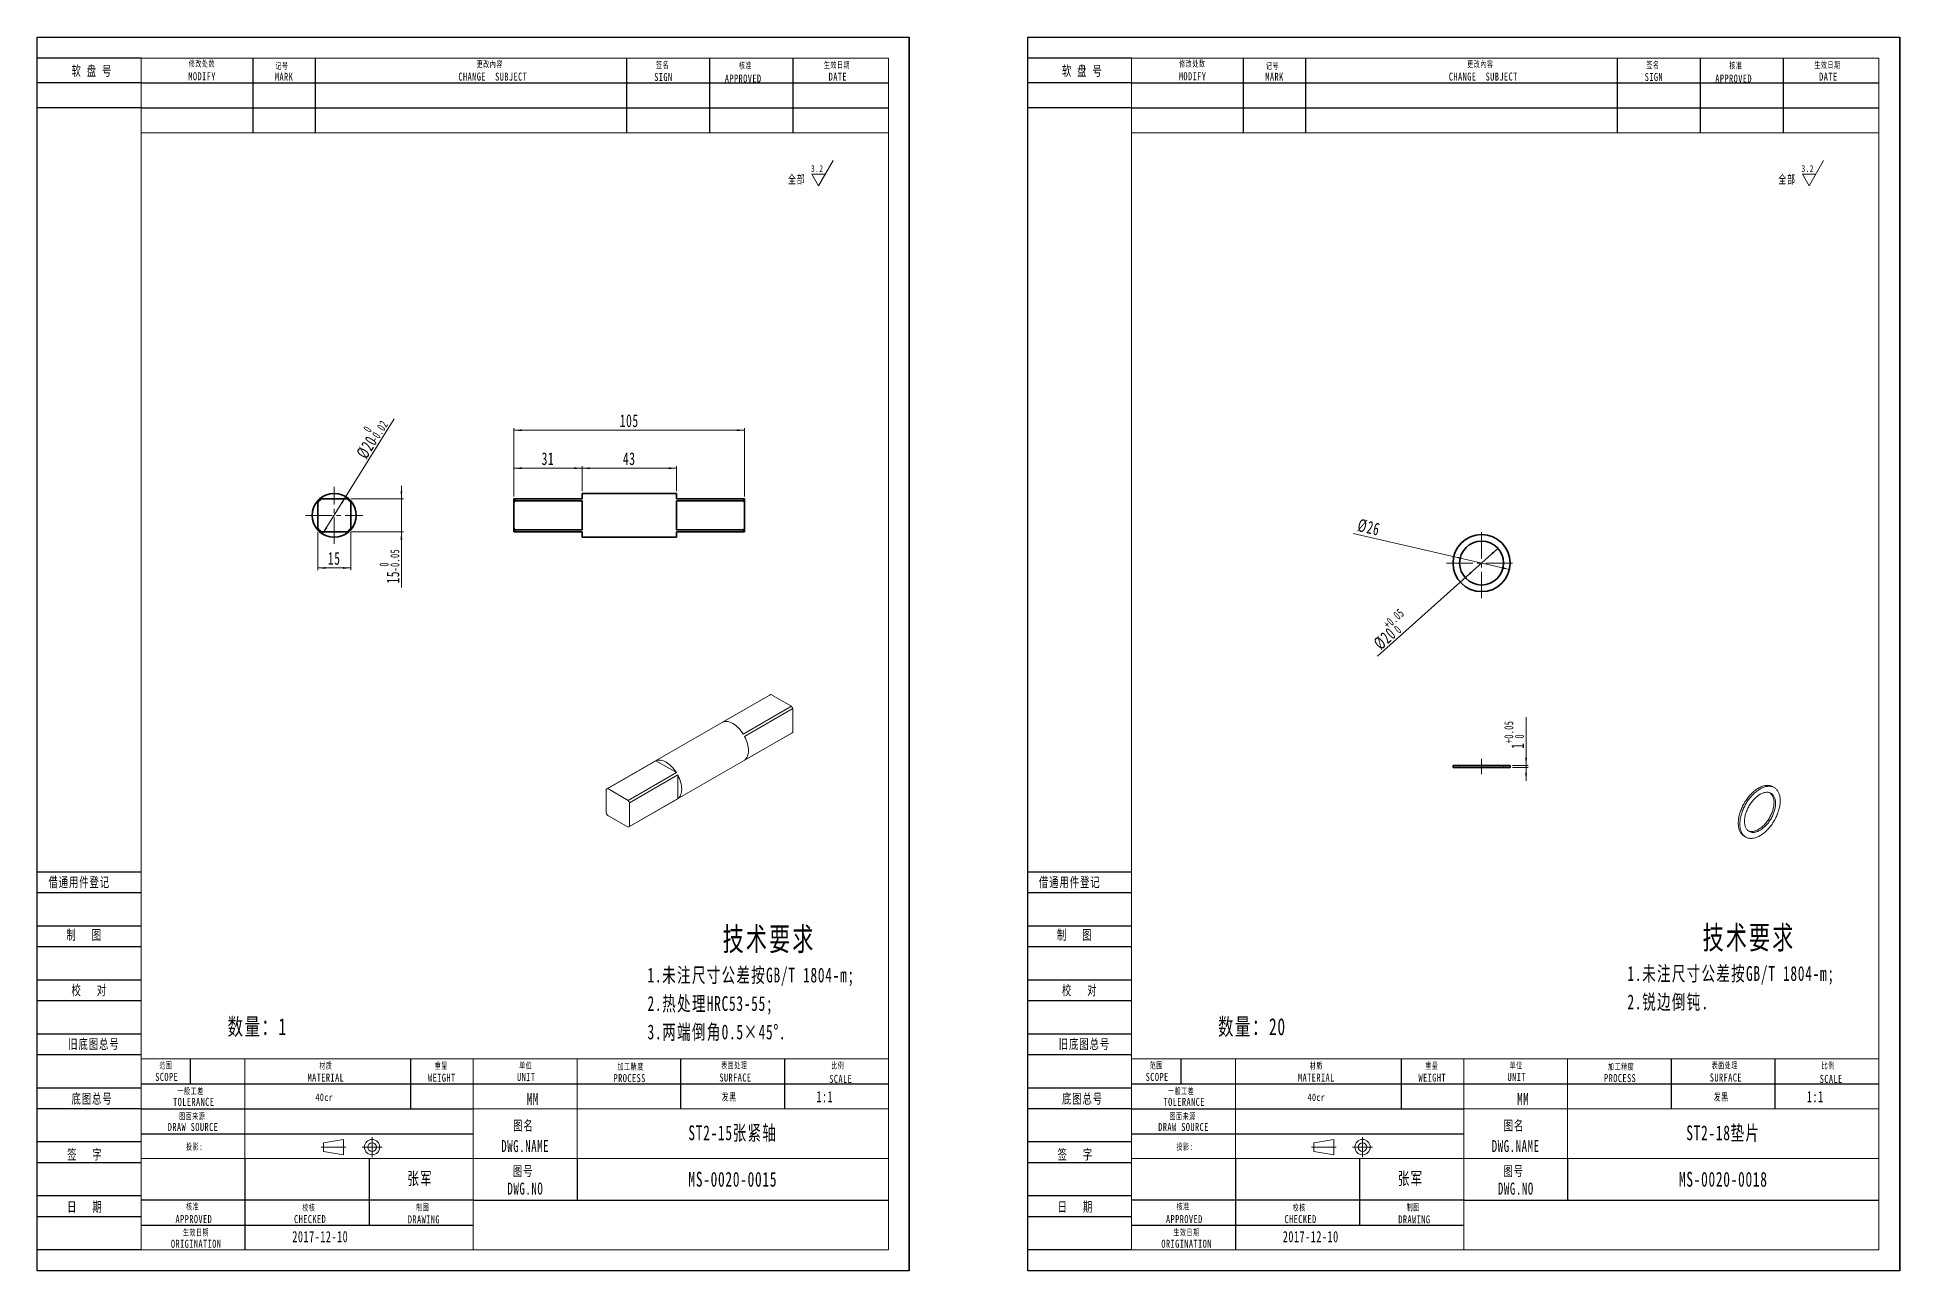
# Model space of a CAD drawing. Header units: millimetres. Extents: x 440 to 2654, y -10 to 563.
# Drawn here: x 1806 to 2654, y -10 to 551 of the extents above; entities that cross this region are included whole.
import ezdxf

# ---------------------------------------------------------------- set-up
doc = ezdxf.new("R2010")
doc.units = ezdxf.units.MM
for name, pattern in [('AD_LTYPE3 0 mm', [16, 11, -1, 1, -1, 1, -1]), ('点画线', [18, 12, -2, 2, -2]), ('虚线', [2, 1, -1])]:
    doc.linetypes.add(name, pattern=pattern)
doc.layers.get('0').update_dxf_attribs({"lineweight": 35})
for name, color, linetype, lineweight in [('ACAD0', 7, 'Continuous', 0), ('ACADA-定位3-标高', 171, 'Continuous', 0), ('ACADA-构件3-柱砼', 9, 'Continuous', 0), ('ACADA-构件8-屋面', 7, 'Continuous', 0), ('EB0', 7, 'Continuous', 35), ('中心线层', 1, '点画线', 18), ('尺寸线层', 3, 'Continuous', 18), ('虚线层', 6, '虚线', 18)]:
    doc.layers.add(name, color=color, linetype=linetype, lineweight=lineweight)
doc.styles.add('标准', font='', dxfattribs={"width": 0.667})
doc.styles.get('标准').set_extended_font_data('宋体')
doc.dimstyles.new('标准', dxfattribs={"dimtxt": 5.779688, "dimasz": 3.5, "dimexe": 1, "dimexo": 1, "dimgap": 1.209086, "dimtad": 1, "dimdsep": 46, "dimtxsty": '标准', "dimblk": '_CAXARROW', "dimcen": 0, "dimdle": 7, "dimazin": 2, "dimtfac": 0.707107, "dimtdec": 3, "dimtmove": 0, "dimatfit": 3, "dimfxl": 0, "dimfrac": 2, "dimtolj": 1, "dimarcsym": 0})

# ---------------------------------------------------------------- blocks, each defined once
blk = doc.blocks.new('*X6')
at = {"layer": '尺寸线层', "linetype": 'Continuous', "lineweight": 18}
for p, q in [((6.49, -1.41), (13.14, 10.09)), ((3.48, 3.82), (9.51, 3.82)), ((6.49, -1.41), (3.48, 3.82))]:
    blk.add_line(p, q, dxfattribs=at)
at = {"layer": '尺寸线层', "linetype": 'Continuous', "lineweight": 18, "line_spacing_factor": 1.15057, "style": '标准'}
for s, insert, char_height, width, attachment_point in [('\\T1.1;全部', (-3.47, 1.27), 3.853, 17.1639, 5), ('\\T1.1;3.2', (8.68, 6.41), 3.116, 6.8178, 6)]:
    blk.add_mtext(s, dxfattribs=dict(at, insert=insert, char_height=char_height, width=width, attachment_point=attachment_point))
blk = doc.blocks.new('*X7')
at = {"layer": '尺寸线层', "linetype": 'Continuous', "lineweight": 18}
for p, q in [((6.49, -1.41), (13.14, 10.09)), ((3.48, 3.82), (9.51, 3.82)), ((6.49, -1.41), (3.48, 3.82))]:
    blk.add_line(p, q, dxfattribs=at)
at = {"layer": '尺寸线层', "linetype": 'Continuous', "lineweight": 18, "line_spacing_factor": 1.15057, "style": '标准'}
for s, insert, char_height, width, attachment_point in [('\\T1.1;全部', (-3.47, 1.27), 3.853, 17.1639, 5), ('\\T1.1;3.2', (8.68, 6.41), 3.116, 6.8178, 6)]:
    blk.add_mtext(s, dxfattribs=dict(at, insert=insert, char_height=char_height, width=width, attachment_point=attachment_point))
blk = doc.blocks.new('*X35')
at = {"layer": '尺寸线层', "linetype": 'Continuous', "lineweight": 18}
for points in [[(1933.81, 309.97), (1937.31, 310.41), (1937.31, 309.53)], [(1948.81, 309.97), (1945.31, 310.41), (1945.31, 309.53)]]:
    blk.add_hatch(color=0, dxfattribs=at).paths.add_polyline_path(points, flags=0)
at = {"layer": '尺寸线层', "color": 0, "linetype": 'Continuous', "lineweight": 18}
for p, q in [((1933.81, 326.3), (1933.81, 308.97)), ((1948.81, 326.3), (1948.81, 308.97)), ((1933.81, 309.97), (1948.81, 309.97))]:
    blk.add_line(p, q, dxfattribs=at)
at = {"layer": '尺寸线层', "color": 0, "linetype": 'Continuous', "lineweight": 18, "insert": (1941.31, 314.28), "char_height": 5.78, "width": 8.1213, "attachment_point": 5, "line_spacing_factor": 1.15057, "style": '标准'}
blk.add_mtext('\\T1.1;15', dxfattribs=at)
blk = doc.blocks.new('_CAXARROW')
blk.add_hatch(color=0).paths.add_polyline_path([(0, 0), (-1, 0.125), (-1, -0.125)], flags=0)
blk = doc.blocks.new('*X37')
at = {"color": 0, "attachment_point": 1, "rotation": 90, "line_spacing_factor": 1.15057, "style": '标准'}
for s, insert, char_height, width in [('\\T1.1;{\\H0.707107x;-0.05}', (5104.51, 318.21), 5.7797, 20.9352), ('\\T1.1;{\\H0.707107x;0}', (5099.63, 320.4), 5.7797, 20.9352), ('\\T1.1;15', (5102.82, 312.68), 5.78, 32.911)]:
    blk.add_mtext(s, dxfattribs=dict(at, insert=insert, char_height=char_height, width=width))
blk = doc.blocks.new('*X36')
at = {"layer": '尺寸线层', "linetype": 'Continuous', "lineweight": 18}
for points in [[(1971.9, 341.41), (1972.33, 344.91), (1971.46, 344.91)], [(1971.9, 326.41), (1972.33, 322.91), (1971.46, 322.91)]]:
    blk.add_hatch(color=0, dxfattribs=at).paths.add_polyline_path(points, flags=0)
at = {"layer": '尺寸线层', "color": 0, "linetype": 'Continuous', "lineweight": 18}
for p, q in [((1948.92, 341.41), (1972.9, 341.41)), ((1971.9, 347.41), (1971.9, 301.14)), ((1948.92, 326.41), (1972.9, 326.41))]:
    blk.add_line(p, q, dxfattribs=at)
blk.add_blockref('*X37', (-3137.66, -9.82), dxfattribs=at)
blk = doc.blocks.new('*X39')
at = {"color": 0, "char_height": 5.7797, "attachment_point": 1, "rotation": 58.06068, "line_spacing_factor": 1.15057, "style": '标准'}
for s, insert, width in [('\\T1.1;{\\H0.707107x;0}', (5091.87, 383.19), 20.9352), ('\\T1.1;{\\H0.707107x;-0.02}', (5094.85, 378.75), 20.9352), ('\\T1.1;%%C20', (5088.66, 372.01), 39.8415)]:
    blk.add_mtext(s, dxfattribs=dict(at, insert=insert, width=width))
blk = doc.blocks.new('*X38')
at = {"layer": '尺寸线层', "linetype": 'Continuous', "lineweight": 18}
for points in [[(1946.6, 342.4), (1945.12, 339.2), (1944.38, 339.66)], [(1936.02, 325.43), (1938.24, 328.16), (1937.5, 328.63)]]:
    blk.add_hatch(color=0, dxfattribs=at).paths.add_polyline_path(points, flags=0)
at = {"layer": '尺寸线层', "color": 0, "linetype": 'Continuous', "lineweight": 18}
blk.add_line((1968.65, 377.76), (1936.02, 325.43), dxfattribs=at)
blk.add_blockref('*X39', (-3137.66, -9.82), dxfattribs=at)
blk = doc.blocks.new('*X40')
at = {"layer": '尺寸线层', "linetype": 'Continuous', "lineweight": 18}
for points in [[(2023.09, 372.63), (2026.59, 373.06), (2026.59, 372.19)], [(2128.09, 372.63), (2124.59, 373.06), (2124.59, 372.19)]]:
    blk.add_hatch(color=0, dxfattribs=at).paths.add_polyline_path(points, flags=0)
at = {"layer": '尺寸线层', "color": 0, "linetype": 'Continuous', "lineweight": 18}
for p, q in [((2023.09, 342.41), (2023.09, 373.63)), ((2128.09, 342.41), (2128.09, 373.63)), ((2023.09, 372.63), (2128.09, 372.63))]:
    blk.add_line(p, q, dxfattribs=at)
at = {"layer": '尺寸线层', "color": 0, "linetype": 'Continuous', "lineweight": 18, "insert": (2075.59, 376.94), "char_height": 5.78, "width": 12.6446, "attachment_point": 5, "line_spacing_factor": 1.15057, "style": '标准'}
blk.add_mtext('\\T1.1;105', dxfattribs=at)
blk = doc.blocks.new('*X41')
at = {"layer": '尺寸线层', "linetype": 'Continuous', "lineweight": 18}
for points in [[(2023.09, 355.33), (2026.59, 355.77), (2026.59, 354.9)], [(2054.09, 355.33), (2050.59, 355.77), (2050.59, 354.9)]]:
    blk.add_hatch(color=0, dxfattribs=at).paths.add_polyline_path(points, flags=0)
at = {"layer": '尺寸线层', "color": 0, "linetype": 'Continuous', "lineweight": 18}
for p, q in [((2023.09, 342.41), (2023.09, 356.33)), ((2054.09, 344.91), (2054.09, 356.33)), ((2023.09, 355.33), (2054.09, 355.33))]:
    blk.add_line(p, q, dxfattribs=at)
at = {"layer": '尺寸线层', "color": 0, "linetype": 'Continuous', "lineweight": 18, "insert": (2038.59, 359.64), "char_height": 5.78, "width": 7.8001, "attachment_point": 5, "line_spacing_factor": 1.15057, "style": '标准'}
blk.add_mtext('\\T1.1;31', dxfattribs=at)
blk = doc.blocks.new('*X42')
at = {"layer": '尺寸线层', "linetype": 'Continuous', "lineweight": 18}
for points in [[(2054.09, 355.33), (2057.59, 355.77), (2057.59, 354.9)], [(2097.09, 355.33), (2093.59, 355.77), (2093.59, 354.9)]]:
    blk.add_hatch(color=0, dxfattribs=at).paths.add_polyline_path(points, flags=0)
at = {"layer": '尺寸线层', "color": 0, "linetype": 'Continuous', "lineweight": 18}
for p, q in [((2054.09, 344.91), (2054.09, 356.33)), ((2097.09, 344.91), (2097.09, 356.33)), ((2054.09, 355.33), (2097.09, 355.33))]:
    blk.add_line(p, q, dxfattribs=at)
at = {"layer": '尺寸线层', "color": 0, "linetype": 'Continuous', "lineweight": 18, "insert": (2075.59, 359.64), "char_height": 5.78, "width": 8.1213, "attachment_point": 5, "line_spacing_factor": 1.15057, "style": '标准'}
blk.add_mtext('\\T1.1;43', dxfattribs=at)
blk = doc.blocks.new('*X43')
at = {"layer": '尺寸线层', "linetype": 'Continuous', "lineweight": 18}
for points in [[(2450.81, 315.12), (2454.32, 314.76), (2454.13, 313.91)], [(2476.15, 309.29), (2472.84, 310.5), (2472.64, 309.65)]]:
    blk.add_hatch(color=0, dxfattribs=at).paths.add_polyline_path(points, flags=0)
at = {"layer": '尺寸线层', "color": 0, "linetype": 'Continuous', "lineweight": 18}
blk.add_line((2404.98, 325.66), (2476.15, 309.29), dxfattribs=at)
at = {"layer": '尺寸线层', "color": 0, "linetype": 'Continuous', "lineweight": 18, "insert": (2412.17, 328.43), "char_height": 5.7797, "width": 14.7034, "attachment_point": 5, "rotation": 347.04371, "line_spacing_factor": 1.15057, "style": '标准'}
blk.add_mtext('\\T1.1;%%C26', dxfattribs=at)
blk = doc.blocks.new('*X45')
at = {"color": 0, "char_height": 5.7797, "attachment_point": 1, "rotation": 41.86482, "line_spacing_factor": 1.15057, "style": '标准'}
for s, insert, width in [('\\T1.1;{\\H0.707107x;+0.05}', (6442.04, 294.91), 20.9352), ('\\T1.1;%%C20', (6437.43, 286.5), 39.8415), ('\\T1.1;{\\H0.707107x;0}', (6446.9, 292.71), 20.9352)]:
    blk.add_mtext(s, dxfattribs=dict(at, insert=insert, width=width))
blk = doc.blocks.new('*X44')
at = {"layer": '尺寸线层', "linetype": 'Continuous', "lineweight": 18}
for points in [[(2470.93, 318.88), (2468.03, 316.87), (2468.62, 316.22)], [(2456.04, 305.53), (2458.35, 308.19), (2458.93, 307.54)]]:
    blk.add_hatch(color=0, dxfattribs=at).paths.add_polyline_path(points, flags=0)
at = {"layer": '尺寸线层', "color": 0, "linetype": 'Continuous', "lineweight": 18}
blk.add_line((2416.15, 269.79), (2470.93, 318.88), dxfattribs=at)
blk.add_blockref('*X45', (-4023.69, -9.82), dxfattribs=at)
blk = doc.blocks.new('*X47')
at = {"color": 0, "attachment_point": 1, "rotation": 90, "line_spacing_factor": 1.15057, "style": '标准'}
for s, insert, char_height, width in [('\\T1.1;{\\H0.707107x;+0.05}', (6497.5, 240.06), 5.7797, 20.9352), ('\\T1.1;1', (6500.68, 237.5), 5.78, 26.8799), ('\\T1.1;{\\H0.707107x;0}', (6502.37, 242.2), 5.7797, 20.9352)]:
    blk.add_mtext(s, dxfattribs=dict(at, insert=insert, char_height=char_height, width=width))
blk = doc.blocks.new('*X46')
at = {"layer": '尺寸线层', "linetype": 'Continuous', "lineweight": 18}
for points in [[(2483.73, 220.12), (2483.29, 223.62), (2484.17, 223.62)], [(2483.73, 219.12), (2483.29, 215.62), (2484.17, 215.62)]]:
    blk.add_hatch(color=0, dxfattribs=at).paths.add_polyline_path(points, flags=0)
at = {"layer": '尺寸线层', "color": 0, "linetype": 'Continuous', "lineweight": 18}
for p, q in [((2483.73, 213.12), (2483.73, 242.05)), ((2477.48, 220.12), (2484.73, 220.12)), ((2477.48, 219.12), (2484.73, 219.12))]:
    blk.add_line(p, q, dxfattribs=at)
blk.add_blockref('*X47', (-4023.69, -9.82), dxfattribs=at)

msp = doc.modelspace()

# ---------------------------------------------------------------- linework, layer by layer
at = {"layer": 'ACAD0', "linetype": 'Continuous', "lineweight": 0}
for p, q in [((1853.414, 542.005), (2193.581, 542.005)), ((1853.414, -0.371), (1853.414, 542.005)), ((2193.581, 542.005), (2193.581, -0.371)), ((2304.177, 542.005), (2644.343, 542.005)), ((2304.177, -0.371), (2304.177, 542.005)), ((2644.343, 542.005), (2644.343, -0.371)), ((1853.414, 507.988), (2193.581, 507.988)), ((2304.177, 507.988), (2644.343, 507.988)), ((1853.414, 86.56), (2193.581, 86.56)), ((1900.66, 41.204), (1900.66, 86.56)), ((2004.599, -0.371), (2004.599, 86.56)), ((2051.845, 41.204), (2051.845, 86.56)), ((2304.177, 86.56), (2644.343, 86.56)), ((2351.422, 41.204), (2351.422, 86.56)), ((2455.362, -0.371), (2455.362, 86.56)), ((2502.607, 41.204), (2502.607, 86.56)), ((2004.599, 63.882), (2193.581, 63.882)), ((2455.362, 63.882), (2644.343, 63.882)), ((1853.414, 41.204), (2193.581, 41.204)), ((2304.177, 41.204), (2644.343, 41.204)), ((1853.414, -0.371), (2193.581, -0.371)), ((2304.177, -0.371), (2644.343, -0.371))]:
    msp.add_line(p, q, dxfattribs=at)
at = {"layer": 'ACAD0', "color": 7, "linetype": 'Continuous', "lineweight": 15}
for p, q in [((2139.699, 252.291), (2065.453, 209.43)), ((2118.101, 239.8), (2140.022, 252.455)), ((2127.456, 234.4), (2149.376, 247.055)), ((2128.082, 233.316), (2150.002, 245.97)), ((2140.022, 252.455), (2149.376, 247.055)), ((2150.002, 245.97), (2150.002, 235.168)), ((2075.452, 192.109), (2149.698, 234.97)), ((2128.082, 222.514), (2150.002, 235.168)), ((2087.696, 222.248), (2065.776, 209.593)), ((2087.696, 222.248), (2097.05, 216.848)), ((2097.05, 216.848), (2075.13, 204.193)), ((2097.676, 215.763), (2075.756, 203.109)), ((2097.676, 215.763), (2097.676, 204.961)), ((2065.149, 198.43), (2065.149, 209.232)), ((2065.776, 209.593), (2075.13, 204.193)), ((2097.676, 204.961), (2075.756, 192.307)), ((2596.702, 210.029), (2595.995, 210.437)), ((2075.13, 191.945), (2065.776, 197.345)), ((2075.756, 203.109), (2075.756, 192.307)), ((2582.996, 187.92), (2583.703, 187.512))]:
    msp.add_line(p, q, dxfattribs=at)
for points in [[(2127.456, 234.4), (2126.958, 235.15), (2126.426, 235.865), (2125.865, 236.541), (2125.278, 237.171), (2124.672, 237.751), (2124.049, 238.275), (2123.416, 238.74), (2122.778, 239.142), (2122.141, 239.477), (2121.508, 239.742), (2120.885, 239.937), (2120.278, 240.058), (2119.692, 240.105), (2119.131, 240.077), (2118.599, 239.975), (2118.101, 239.8)], [(2128.082, 222.514), (2128.482, 222.857), (2128.836, 223.267), (2129.14, 223.739), (2129.393, 224.271), (2129.591, 224.857), (2129.734, 225.493), (2129.821, 226.174), (2129.85, 226.894), (2129.821, 227.648), (2129.734, 228.428), (2129.591, 229.229), (2129.393, 230.045), (2129.14, 230.868), (2128.836, 231.692), (2128.482, 232.51), (2128.082, 233.316)], [(2097.05, 216.848), (2096.552, 217.597), (2096.021, 218.313), (2095.459, 218.988), (2094.873, 219.618), (2094.266, 220.198), (2093.644, 220.722), (2093.011, 221.187), (2092.373, 221.589), (2091.735, 221.924), (2091.102, 222.19), (2090.48, 222.384), (2089.873, 222.505), (2089.286, 222.552), (2088.725, 222.524), (2088.193, 222.423), (2087.696, 222.248)], [(2097.676, 204.961), (2098.077, 205.305), (2098.43, 205.714), (2098.735, 206.187), (2098.987, 206.718), (2099.186, 207.304), (2099.329, 207.941), (2099.415, 208.621), (2099.444, 209.342), (2099.415, 210.095), (2099.329, 210.875), (2099.186, 211.677), (2098.987, 212.492), (2098.735, 213.315), (2098.43, 214.139), (2098.077, 214.957), (2097.676, 215.763)], [(2595.995, 210.437), (2595.923, 210.478), (2595.626, 210.627), (2595.317, 210.754), (2594.997, 210.859), (2594.666, 210.94), (2594.324, 210.999), (2593.974, 211.034), (2593.614, 211.046), (2593.247, 211.035), (2592.872, 211.001), (2592.49, 210.944), (2592.103, 210.863), (2591.71, 210.76), (2591.314, 210.634), (2590.913, 210.485), (2590.51, 210.315), (2590.105, 210.122), (2589.699, 209.909), (2589.292, 209.674), (2588.886, 209.418), (2588.481, 209.143), (2588.077, 208.848), (2587.677, 208.534), (2587.28, 208.202), (2586.888, 207.852), (2586.5, 207.486), (2586.119, 207.103), (2585.744, 206.704), (2585.377, 206.291), (2585.017, 205.864), (2584.666, 205.423), (2584.325, 204.971), (2583.994, 204.507), (2583.674, 204.033), (2583.365, 203.549), (2583.068, 203.057), (2582.783, 202.557), (2582.512, 202.05), (2582.254, 201.538), (2582.011, 201.021), (2581.782, 200.501), (2581.569, 199.978), (2581.37, 199.453), (2581.188, 198.928), (2581.022, 198.404), (2580.873, 197.881), (2580.74, 197.36), (2580.625, 196.843), (2580.527, 196.331), (2580.447, 195.824), (2580.384, 195.324), (2580.339, 194.831), (2580.312, 194.347), (2580.303, 193.872), (2580.312, 193.408), (2580.339, 192.955), (2580.384, 192.514), (2580.447, 192.086), (2580.527, 191.672), (2580.625, 191.273), (2580.74, 190.889), (2580.873, 190.522), (2581.022, 190.171), (2581.188, 189.838), (2581.37, 189.523), (2581.569, 189.228), (2581.782, 188.951), (2582.011, 188.695), (2582.254, 188.459), (2582.512, 188.245), (2582.783, 188.051), (2582.996, 187.92)], [(2599.395, 204.077), (2599.386, 204.542), (2599.359, 204.995), (2599.314, 205.435), (2599.251, 205.863), (2599.171, 206.277), (2599.073, 206.676), (2598.957, 207.06), (2598.825, 207.428), (2598.676, 207.778), (2598.51, 208.111), (2598.327, 208.426), (2598.129, 208.722), (2597.916, 208.998), (2597.687, 209.254), (2597.443, 209.49), (2597.186, 209.705), (2596.915, 209.898), (2596.63, 210.07), (2596.333, 210.219), (2596.024, 210.346), (2595.704, 210.451), (2595.373, 210.532), (2595.031, 210.591), (2594.681, 210.626), (2594.321, 210.638), (2593.954, 210.627), (2593.579, 210.593), (2593.197, 210.535), (2592.81, 210.455), (2592.418, 210.352), (2592.021, 210.225), (2591.62, 210.077), (2591.217, 209.907), (2590.812, 209.714), (2590.406, 209.5), (2589.999, 209.266), (2589.593, 209.01), (2589.188, 208.735), (2588.785, 208.44), (2588.384, 208.126), (2587.987, 207.794), (2587.595, 207.444), (2587.208, 207.077), (2586.826, 206.694), (2586.451, 206.296), (2586.084, 205.883), (2585.724, 205.455), (2585.373, 205.015), (2585.032, 204.563), (2584.701, 204.099), (2584.381, 203.625), (2584.072, 203.141), (2583.775, 202.648), (2583.49, 202.149), (2583.219, 201.642), (2582.962, 201.13), (2582.718, 200.613), (2582.489, 200.093), (2582.276, 199.57), (2582.078, 199.045), (2581.895, 198.52), (2581.729, 197.996), (2581.58, 197.472), (2581.447, 196.952), (2581.332, 196.435), (2581.234, 195.923), (2581.154, 195.416), (2581.091, 194.916), (2581.046, 194.423), (2581.019, 193.939), (2581.01, 193.464), (2581.019, 193), (2581.046, 192.546), (2581.091, 192.106), (2581.154, 191.678), (2581.234, 191.264), (2581.332, 190.865), (2581.447, 190.481), (2581.58, 190.113), (2581.729, 189.763), (2581.895, 189.43), (2582.078, 189.115), (2582.276, 188.819), (2582.489, 188.543), (2582.718, 188.287), (2582.962, 188.051), (2583.219, 187.836), (2583.49, 187.643), (2583.775, 187.471), (2584.072, 187.322), (2584.381, 187.195), (2584.701, 187.09), (2585.032, 187.009), (2585.373, 186.95), (2585.724, 186.915), (2586.084, 186.903), (2586.451, 186.914), (2586.826, 186.948), (2587.208, 187.006), (2587.595, 187.086), (2587.987, 187.19), (2588.384, 187.316), (2588.785, 187.464), (2589.188, 187.635), (2589.593, 187.827), (2589.999, 188.041), (2590.406, 188.275), (2590.812, 188.531), (2591.217, 188.806), (2591.62, 189.101), (2592.021, 189.415), (2592.418, 189.747), (2592.81, 190.097), (2593.197, 190.464), (2593.579, 190.847), (2593.954, 191.245), (2594.321, 191.658), (2594.681, 192.086), (2595.031, 192.526), (2595.373, 192.978), (2595.704, 193.442), (2596.024, 193.917), (2596.333, 194.4), (2596.63, 194.893), (2596.915, 195.393), (2597.186, 195.899), (2597.443, 196.411), (2597.687, 196.928), (2597.916, 197.448), (2598.129, 197.971), (2598.327, 198.496), (2598.51, 199.021), (2598.676, 199.546), (2598.825, 200.069), (2598.957, 200.589), (2599.073, 201.106), (2599.171, 201.618), (2599.251, 202.125), (2599.314, 202.626), (2599.359, 203.118), (2599.386, 203.602), (2599.395, 204.077)], [(2597.274, 202.853), (2597.265, 203.258), (2597.238, 203.651), (2597.193, 204.033), (2597.131, 204.401), (2597.051, 204.755), (2596.954, 205.094), (2596.84, 205.417), (2596.709, 205.723), (2596.562, 206.011), (2596.399, 206.281), (2596.22, 206.533), (2596.026, 206.764), (2595.817, 206.976), (2595.594, 207.166), (2595.357, 207.336), (2595.107, 207.484), (2594.845, 207.61), (2594.571, 207.713), (2594.287, 207.794), (2593.991, 207.852), (2593.687, 207.887), (2593.373, 207.899), (2593.051, 207.889), (2592.723, 207.855), (2592.388, 207.798), (2592.047, 207.718), (2591.702, 207.616), (2591.352, 207.491), (2591, 207.344), (2590.646, 207.176), (2590.291, 206.987), (2589.936, 206.776), (2589.581, 206.546), (2589.228, 206.296), (2588.877, 206.026), (2588.53, 205.739), (2588.187, 205.434), (2587.849, 205.112), (2587.517, 204.774), (2587.192, 204.421), (2586.874, 204.053), (2586.565, 203.673), (2586.265, 203.279), (2585.975, 202.875), (2585.695, 202.46), (2585.427, 202.036), (2585.171, 201.603), (2584.928, 201.164), (2584.698, 200.718), (2584.482, 200.268), (2584.28, 199.813), (2584.094, 199.356), (2583.922, 198.898), (2583.767, 198.439), (2583.628, 197.981), (2583.505, 197.525), (2583.4, 197.072), (2583.312, 196.624), (2583.241, 196.181), (2583.187, 195.744), (2583.151, 195.315), (2583.134, 194.895), (2583.134, 194.485), (2583.151, 194.085), (2583.187, 193.697), (2583.241, 193.322), (2583.312, 192.961), (2583.4, 192.615), (2583.505, 192.284), (2583.628, 191.969), (2583.767, 191.672), (2583.922, 191.392), (2584.094, 191.132), (2584.28, 190.89), (2584.482, 190.669), (2584.698, 190.467), (2584.928, 190.287), (2585.171, 190.129), (2585.427, 189.992), (2585.695, 189.877), (2585.975, 189.785), (2586.265, 189.715), (2586.565, 189.669), (2586.874, 189.645), (2587.192, 189.644), (2587.517, 189.667), (2587.849, 189.712), (2588.187, 189.78), (2588.53, 189.871), (2588.877, 189.985), (2589.228, 190.121), (2589.581, 190.278), (2589.936, 190.457), (2590.291, 190.657), (2590.646, 190.878), (2591, 191.118), (2591.352, 191.378), (2591.702, 191.656), (2592.047, 191.953), (2592.388, 192.266), (2592.723, 192.596), (2593.051, 192.942), (2593.373, 193.302), (2593.687, 193.676), (2593.991, 194.064), (2594.287, 194.462), (2594.571, 194.872), (2594.845, 195.292), (2595.107, 195.72), (2595.357, 196.157), (2595.594, 196.599), (2595.817, 197.048), (2596.026, 197.5), (2596.22, 197.956), (2596.399, 198.414), (2596.562, 198.873), (2596.709, 199.331), (2596.84, 199.788), (2596.954, 200.243), (2597.051, 200.694), (2597.131, 201.14), (2597.193, 201.58), (2597.238, 202.012), (2597.265, 202.437), (2597.274, 202.853)], [(2584.862, 190.336), (2584.988, 190.285), (2585.268, 190.193), (2585.558, 190.123), (2585.858, 190.077), (2586.167, 190.053), (2586.485, 190.052), (2586.81, 190.075), (2587.142, 190.12), (2587.48, 190.189), (2587.823, 190.28), (2588.17, 190.393), (2588.521, 190.529), (2588.874, 190.686), (2589.229, 190.865), (2589.584, 191.065), (2589.939, 191.286), (2590.293, 191.526), (2590.645, 191.786), (2590.994, 192.064), (2591.34, 192.361), (2591.68, 192.674), (2592.016, 193.004), (2592.344, 193.35), (2592.666, 193.71), (2592.979, 194.085), (2593.284, 194.472), (2593.579, 194.871), (2593.864, 195.28), (2594.138, 195.7), (2594.4, 196.129), (2594.65, 196.565), (2594.887, 197.008), (2595.11, 197.456), (2595.319, 197.908), (2595.513, 198.364), (2595.692, 198.822), (2595.855, 199.281), (2596.002, 199.739), (2596.133, 200.197), (2596.247, 200.651), (2596.344, 201.102), (2596.424, 201.548), (2596.486, 201.988), (2596.531, 202.421), (2596.557, 202.845), (2596.566, 203.261)]]:
    msp.add_lwpolyline(points, dxfattribs=at)
for centre, radius, start, end in [((2141.372, 249.394), 3.345, 113.79583, 119.992526), ((2134.711, 237.865), 17.306, 27.926304, 32.073697), ((2148.026, 237.867), 3.345, 300.001514, 306.215474), ((2067.124, 206.536), 3.341, 113.793084, 126.217668), ((2060.465, 195.003), 17.306, 27.926304, 32.073697), ((2591.41, 203.731), 5.177, 354.785488, 48.575759), ((2080.44, 206.535), 17.306, 207.926304, 212.073697), ((2073.782, 195.002), 3.341, 293.793084, 306.217668)]:
    msp.add_arc(centre, radius, start, end, dxfattribs=at)
at = {"layer": 'ACADA-构件3-柱砼', "linetype": 'ByBlock', "lineweight": -2, "ltscale": 0.2}
for p, q in [((1806.169, 551.454), (2203.03, 551.454)), ((1806.169, -9.821), (1806.169, 551.454)), ((2203.03, 551.454), (2203.03, -9.821)), ((2203.03, -9.821), (2203.03, 551.454)), ((2256.932, 551.454), (2653.792, 551.454)), ((2256.932, -9.821), (2256.932, 551.454)), ((2653.792, 551.454), (2653.792, -9.821)), ((2653.792, -9.821), (2653.792, 551.454)), ((1853.414, 542.005), (1806.169, 542.005)), ((1904.439, 507.988), (1904.439, 542.005)), ((1932.786, 507.988), (1932.786, 542.005)), ((2074.522, 507.988), (2074.522, 542.005)), ((2112.319, 507.988), (2112.319, 542.005)), ((2150.115, 507.988), (2150.115, 542.005)), ((2304.177, 542.005), (2256.932, 542.005)), ((2355.202, 507.988), (2355.202, 542.005)), ((2383.549, 507.988), (2383.549, 542.005)), ((2525.285, 507.988), (2525.285, 542.005)), ((2563.081, 507.988), (2563.081, 542.005)), ((2600.877, 507.988), (2600.877, 542.005)), ((1853.414, 530.666), (1806.169, 530.666)), ((1853.414, 530.666), (2193.581, 530.666)), ((2304.177, 530.666), (2256.932, 530.666)), ((2304.177, 530.666), (2644.343, 530.666)), ((1853.414, 519.327), (1806.169, 519.327)), ((1853.414, 519.327), (2193.581, 519.327)), ((2304.177, 519.327), (2256.932, 519.327)), ((2304.177, 519.327), (2644.343, 519.327)), ((1853.414, 171.601), (1806.169, 171.601)), ((2304.177, 171.601), (2256.932, 171.601)), ((1853.414, 162.152), (1806.169, 162.152)), ((2304.177, 162.152), (2256.932, 162.152)), ((1853.414, 147.034), (1806.169, 147.034)), ((2304.177, 147.034), (2256.932, 147.034)), ((1853.414, 137.585), (1806.169, 137.585)), ((2304.177, 137.585), (2256.932, 137.585)), ((1853.414, 122.466), (1806.169, 122.466)), ((2304.177, 122.466), (2256.932, 122.466)), ((1853.414, 113.017), (1806.169, 113.017)), ((2304.177, 113.017), (2256.932, 113.017)), ((1853.414, 97.899), (1806.169, 97.899)), ((2304.177, 97.899), (2256.932, 97.899)), ((1853.414, 88.45), (1806.169, 88.45)), ((1875.83, 86.58), (1875.83, 75.221)), ((1976.252, 63.882), (1976.252, 86.56)), ((2099.09, 63.882), (2099.09, 86.56)), ((2146.335, 63.882), (2146.335, 86.56)), ((2304.177, 88.45), (2256.932, 88.45)), ((2326.593, 86.58), (2326.593, 75.221)), ((2427.015, 63.882), (2427.015, 86.56)), ((2549.853, 63.882), (2549.853, 86.56)), ((2597.098, 63.882), (2597.098, 86.56)), ((1853.414, 73.331), (1806.169, 73.331)), ((1853.414, 75.221), (2193.581, 75.221)), ((2304.177, 73.331), (2256.932, 73.331)), ((2304.177, 75.221), (2644.343, 75.221)), ((1853.414, 63.882), (1806.169, 63.882)), ((1853.414, 63.882), (2004.599, 63.882)), ((2304.177, 63.882), (2256.932, 63.882)), ((2304.177, 63.882), (2455.362, 63.882)), ((1853.414, 52.543), (2004.599, 52.543)), ((2304.177, 52.543), (2455.362, 52.543)), ((1853.414, 48.764), (1806.169, 48.764)), ((2304.177, 48.764), (2256.932, 48.764)), ((1853.414, 39.315), (1806.169, 39.315)), ((1900.66, 41.204), (1900.66, -0.371)), ((1957.354, 10.967), (1957.354, 41.204)), ((2051.845, 41.204), (2051.845, 22.306)), ((2304.177, 39.315), (2256.932, 39.315)), ((2351.422, 41.204), (2351.422, -0.371)), ((2408.117, 10.967), (2408.117, 41.204)), ((2502.607, 41.204), (2502.607, 22.306)), ((1853.414, 24.196), (1806.169, 24.196)), ((2004.599, 22.306), (1853.414, 22.306)), ((2004.599, 22.306), (2193.581, 22.306)), ((2304.177, 24.196), (2256.932, 24.196)), ((2455.362, 22.306), (2304.177, 22.306)), ((2455.362, 22.306), (2644.343, 22.306)), ((1853.414, 14.747), (1806.169, 14.747)), ((1853.414, 10.967), (2004.599, 10.967)), ((2304.177, 14.747), (2256.932, 14.747)), ((2304.177, 10.967), (2455.362, 10.967)), ((1853.414, -0.371), (1806.169, -0.371)), ((2304.177, -0.371), (2256.932, -0.371)), ((2203.03, -9.821), (1806.169, -9.821)), ((2653.792, -9.821), (2256.932, -9.821))]:
    msp.add_line(p, q, dxfattribs=at)
at = {"layer": 'ACADA-构件8-屋面', "linetype": 'Continuous', "lineweight": 18}
for p, q in [((1958.545, 41.893), (1958.545, 50.989)), ((2409.307, 41.893), (2409.307, 50.989)), ((1935.376, 46.441), (1946.604, 46.441)), ((1936.438, 48.422), (1945.543, 49.927)), ((1936.438, 48.422), (1936.438, 44.459)), ((1936.438, 44.459), (1945.543, 42.954)), ((1945.543, 49.927), (1945.543, 42.954)), ((1953.996, 46.441), (1963.093, 46.441)), ((2386.139, 46.441), (2397.367, 46.441)), ((2387.2, 48.422), (2396.305, 49.927)), ((2387.2, 48.422), (2387.2, 44.459)), ((2387.2, 44.459), (2396.305, 42.954)), ((2396.305, 49.927), (2396.305, 42.954)), ((2404.759, 46.441), (2413.856, 46.441))]:
    msp.add_line(p, q, dxfattribs=at)
for centre, radius in [((1958.545, 46.441), 3.487), ((1958.545, 46.441), 1.981), ((2409.307, 46.441), 3.487), ((2409.307, 46.441), 1.981)]:
    msp.add_circle(centre, radius, dxfattribs=at)
at = {"layer": 'EB0'}
for p, q in [((1933.81, 327.298), (1933.81, 340.526)), ((1934.696, 341.412), (1947.925, 341.412)), ((1948.81, 340.526), (1948.81, 327.298)), ((2054.089, 341.412), (2023.089, 341.412)), ((2023.089, 341.412), (2023.089, 340.526)), ((2023.089, 339.743), (2023.089, 341.412)), ((2023.089, 327.298), (2023.089, 340.526)), ((2023.589, 341.412), (2023.589, 340.526)), ((2054.089, 340.526), (2023.589, 340.526)), ((2054.089, 343.912), (2054.089, 341.412)), ((2097.089, 343.912), (2054.089, 343.912)), ((2054.089, 340.526), (2054.089, 327.298)), ((2097.089, 343.912), (2097.089, 341.412)), ((2097.089, 341.412), (2128.089, 341.412)), ((2097.089, 340.526), (2097.089, 327.298)), ((2097.089, 340.526), (2127.589, 340.526)), ((2127.589, 340.526), (2127.589, 341.412)), ((2128.089, 341.412), (2128.089, 340.526)), ((2128.089, 341.412), (2128.089, 339.743)), ((2128.089, 327.298), (2128.089, 340.526)), ((1947.925, 326.412), (1934.696, 326.412)), ((2023.089, 326.412), (2023.089, 328.081)), ((2023.089, 327.298), (2023.089, 326.412)), ((2054.089, 326.412), (2023.089, 326.412)), ((2023.589, 327.298), (2023.589, 326.412)), ((2054.089, 327.298), (2023.589, 327.298)), ((2054.089, 326.412), (2054.089, 323.912)), ((2054.089, 323.912), (2097.089, 323.912)), ((2097.089, 327.298), (2127.589, 327.298)), ((2097.089, 326.412), (2097.089, 323.912)), ((2097.089, 326.412), (2128.089, 326.412)), ((2127.589, 326.412), (2127.589, 327.298)), ((2128.089, 328.081), (2128.089, 326.412)), ((2128.089, 327.298), (2128.089, 326.412)), ((2476.483, 220.119), (2450.483, 220.119)), ((2450.483, 220.119), (2450.483, 219.119)), ((2476.483, 219.119), (2450.483, 219.119)), ((2476.483, 219.119), (2476.483, 220.119))]:
    msp.add_line(p, q, dxfattribs=at)
for radius in [13, 10]:
    msp.add_circle((2463.483, 312.205), radius, dxfattribs=at)
for radius, start, end in [(10, 138.590378, 221.409622), (10, 131.409622, 138.590378), (9.5, 127.863646, 142.136354), (10, 48.590378, 131.409622), (9.5, 37.863646, 52.136354), (10, 41.409622, 48.590378), (10, 318.590378, 41.409622), (9.5, 217.863646, 232.136354), (10, 221.409622, 228.590378), (10, 228.590378, 311.409622), (9.5, 307.863646, 322.136354), (10, 311.409622, 318.590378)]:
    msp.add_arc((1941.31, 333.912), radius, start, end, dxfattribs=at)
for points in [[(2023.089, 341.412), (2023.251, 341.412), (2023.418, 341.412), (2023.589, 341.412)], [(2023.589, 340.526), (2023.418, 340.268), (2023.251, 340.007), (2023.089, 339.743)], [(2127.589, 341.412), (2127.76, 341.412), (2127.927, 341.412), (2128.089, 341.412)], [(2128.089, 339.743), (2127.927, 340.007), (2127.76, 340.268), (2127.589, 340.526)], [(2023.089, 328.081), (2023.251, 327.817), (2023.418, 327.556), (2023.589, 327.298)], [(2023.589, 326.412), (2023.418, 326.412), (2023.251, 326.412), (2023.089, 326.412)], [(2127.589, 327.298), (2127.76, 327.556), (2127.927, 327.817), (2128.089, 328.081)], [(2128.089, 326.412), (2127.927, 326.412), (2127.76, 326.412), (2127.589, 326.412)]]:
    msp.add_open_spline(points, degree=3, dxfattribs=at)
at = {"layer": '中心线层', "linetype": '点画线', "lineweight": 18}
for p, q in [((1941.31, 320.912), (1941.31, 346.912)), ((1928.31, 333.912), (1954.31, 333.912)), ((2463.483, 296.205), (2463.483, 328.205)), ((2447.483, 312.205), (2479.483, 312.205)), ((2463.483, 223.119), (2463.483, 216.119))]:
    msp.add_line(p, q, dxfattribs=at)
at = {"layer": '虚线层', "color": 6, "linetype": '虚线', "lineweight": 18}
for p, q in [((2453.483, 220.119), (2453.483, 219.119)), ((2473.483, 219.119), (2473.483, 220.119))]:
    msp.add_line(p, q, dxfattribs=at)

# ---------------------------------------------------------------- block references
at = {"layer": 'ACAD0'}
for name, p in [('*X6', (2155.242, 485.272)), ('*X7', (2606.004, 485.272))]:
    msp.add_blockref(name, p, dxfattribs=at)

# ---------------------------------------------------------------- texts
at = {"layer": 'ACADA-定位3-标高', "linetype": 'Continuous', "lineweight": 18, "line_spacing_factor": 1.15057, "style": '标准'}
for s, insert, char_height, width, attachment_point in [('\\T1.1;数量：1', (1892.794, 96.51), 7.7146, 38.95265, 7), ('\\T1.1;数量：20', (2343.557, 96.51), 7.71492, 45.54936, 7), ('\\T1.1;ST2-15张紧轴', (2122.713, 52.543), 6.74297, 141.73595, 5), ('\\T1.1;ST2-18垫片', (2573.475, 52.543), 6.74297, 141.73595, 5), ('\\T1.1;MS-0020-0015', (2122.713, 31.755), 6.74297, 141.73595, 5), ('\\T1.1;MS-0020-0018', (2573.475, 31.755), 6.74297, 141.73595, 5), ('\\T1.1;2017-12-10', (1922.249, 3.074), 5.09884, 39.173, 7), ('\\T1.1;2017-12-10', (2373.011, 3.074), 5.09884, 39.173, 7)]:
    msp.add_mtext(s, dxfattribs=dict(at, insert=insert, char_height=char_height, width=width, attachment_point=attachment_point))
at = {"layer": 'ACADA-定位3-标高', "linetype": 'AD_LTYPE3 0 mm', "lineweight": 0, "char_height": 5.0972, "width": 10.86809, "attachment_point": 7, "line_spacing_factor": 1.15057, "style": '标准'}
for insert in [(2160.754, 66.769), (2611.517, 66.769)]:
    msp.add_mtext('\\T1.1;1:1', dxfattribs=dict(at, insert=insert))
at = {"layer": 'ACADA-构件8-屋面', "linetype": 'Continuous', "lineweight": 18, "line_spacing_factor": 1.15057, "style": '标准'}
for s, insert, char_height, width, attachment_point in [('\\T1.1;软 盘 号', (1821.752, 538.464), 4.55105, 24.99156, 1), ('\\T1.1;修改处数', (1881.096, 539.294), 2.9127, 20.72747, 5), ('\\T1.1;MODIFY', (1881.198, 533.669), 3.64084, 16.59104, 5), ('\\T1.1;记号', (1917.572, 538.296), 2.9127, 14.51074, 5), ('\\T1.1;MARK', (1918.481, 533.447), 3.6408, 12.44253, 5), ('\\T1.1;CHANGE  SUBJECT', (2013.497, 533.523), 3.64084, 35.25937, 5), ('\\T1.1;更改內容', (2012.142, 539.035), 2.9127, 39.39579, 5), ('\\T1.1;SIGN', (2091.123, 533.356), 3.6408, 12.44253, 5), ('\\T1.1;签名', (2090.738, 538.701), 2.9127, 14.51074, 5), ('\\T1.1;APPROVED', (2127.433, 532.646), 3.64084, 16.59104, 5), ('\\T1.1;核准', (2128.467, 538.446), 2.9127, 18.65925, 5), ('\\T1.1;生效日期', (2170.145, 538.697), 2.9127, 16.57895, 5), ('\\T1.1;DATE', (2170.513, 533.523), 3.6408, 12.44253, 5), ('\\T1.1;软 盘 号', (2272.514, 538.464), 4.55105, 24.99156, 1), ('\\T1.1;修改处数', (2331.858, 539.294), 2.9127, 20.72747, 5), ('\\T1.1;MODIFY', (2331.961, 533.669), 3.64084, 16.59104, 5), ('\\T1.1;记号', (2368.334, 538.296), 2.9127, 14.51074, 5), ('\\T1.1;MARK', (2369.244, 533.447), 3.6408, 12.44253, 5), ('\\T1.1;CHANGE  SUBJECT', (2464.259, 533.523), 3.64084, 35.25937, 5), ('\\T1.1;更改內容', (2462.905, 539.035), 2.9127, 39.39579, 5), ('\\T1.1;SIGN', (2541.885, 533.356), 3.6408, 12.44253, 5), ('\\T1.1;签名', (2541.5, 538.701), 2.9127, 14.51074, 5), ('\\T1.1;APPROVED', (2578.195, 532.646), 3.64084, 16.59104, 5), ('\\T1.1;核准', (2579.229, 538.446), 2.9127, 18.65925, 5), ('\\T1.1;生效日期', (2620.908, 538.697), 2.9127, 16.57895, 5), ('\\T1.1;DATE', (2621.275, 533.523), 3.6408, 12.44253, 5), ('\\T1.1;借通用件登记', (1811.265, 169.289), 4.55105, 42.94074, 1), ('\\T1.1;借通用件登记', (2262.028, 169.289), 4.55105, 42.94074, 1), ('\\T1.1;制   图', (1819.46, 145.307), 4.55105, 24.99156, 1), ('\\T1.1;制   图', (2270.222, 145.307), 4.55105, 24.99156, 1), ('\\T1.1;校   对', (1821.752, 120.122), 4.55105, 24.99156, 1), ('\\T1.1;校   对', (2272.514, 120.122), 4.55105, 24.99156, 1), ('\\T1.1;旧底图总号', (1820.287, 95.598), 4.55105, 71.28793, 1), ('\\T1.1;旧底图总号', (2271.05, 95.598), 4.55105, 71.28793, 1), ('\\T1.1;范围', (1864.671, 83.451), 2.9127, 9.1903, 5), ('\\T1.1;材质', (1937.514, 83.322), 2.9127, 15.00191, 5), ('\\T1.1;重量', (1990.094, 83.335), 2.9127, 16.93912, 5), ('\\T1.1;单位', (2028.477, 83.419), 2.9127, 13.06471, 5), ('\\T1.1;加工精度', (2076.244, 82.937), 2.9127, 18.38439, 5), ('\\T1.1;表面处理', (2123.38, 83.488), 2.9127, 18.38439, 5), ('\\T1.1;比例', (2170.482, 83.364), 2.9127, 16.69126, 5), ('\\T1.1;范围', (2315.433, 83.451), 2.9127, 9.1903, 5), ('\\T1.1;材质', (2388.276, 83.322), 2.9127, 15.00191, 5), ('\\T1.1;重量', (2440.856, 83.335), 2.9127, 16.93912, 5), ('\\T1.1;单位', (2479.24, 83.419), 2.9127, 13.06471, 5), ('\\T1.1;加工精度', (2527.006, 82.937), 2.9127, 18.38439, 5), ('\\T1.1;表面处理', (2574.143, 83.488), 2.9127, 18.38439, 5), ('\\T1.1;比例', (2621.244, 83.364), 2.9127, 16.69126, 5), ('\\T1.1;SCOPE', (1865.065, 78.359), 3.64084, 10.49631, 5), ('\\T1.1;MATERIAL', (1937.521, 78.075), 3.64084, 15.39209, 5), ('\\T1.1;WEIGHT', (1990.269, 78.002), 3.64084, 15.29033, 5), ('\\T1.1;UNIT', (2028.699, 78.336), 3.6408, 11.00889, 5), ('\\T1.1;PROCESS', (2075.765, 77.81), 3.64084, 14.67599, 5), ('\\T1.1;SURFACE', (2123.893, 78.068), 3.64084, 14.57424, 5), ('\\T1.1;SCALE', (2171.826, 77.446), 3.64084, 15.13391, 5), ('\\T1.1;SCOPE', (2315.828, 78.359), 3.64084, 10.49631, 5), ('\\T1.1;MATERIAL', (2388.284, 78.075), 3.64084, 15.39209, 5), ('\\T1.1;WEIGHT', (2441.032, 78.002), 3.64084, 15.29033, 5), ('\\T1.1;UNIT', (2479.461, 78.336), 3.6408, 11.00889, 5), ('\\T1.1;PROCESS', (2526.527, 77.81), 3.64084, 14.67599, 5), ('\\T1.1;SURFACE', (2574.655, 78.068), 3.64084, 14.57424, 5), ('\\T1.1;SCALE', (2622.588, 77.446), 3.64084, 15.13391, 5), ('\\T1.1;底图总号', (1821.752, 70.741), 4.5511, 24.99156, 1), ('\\T1.1;TOLERANCE', (1877.377, 66.994), 3.64084, 18.44864, 5), ('\\T1.1;一般工差', (1875.991, 71.771), 2.9127, 20.32159, 5), ('\\T1.1;   MM', (2027.585, 68.364), 5.46126, 22.34339, 5), ('\\T1.1;底图总号', (2272.514, 70.741), 4.5511, 24.99156, 1), ('\\T1.1;TOLERANCE', (2328.139, 66.994), 3.64084, 18.44864, 5), ('\\T1.1;一般工差', (2326.754, 71.771), 2.9127, 20.32159, 5), ('\\T1.1;   MM', (2478.348, 68.364), 5.46126, 22.34339, 5), ('\\T1.1;图面来源', (1876.682, 60.33), 2.9127, 24.196, 5), ('\\T1.1;图面来源', (2327.445, 60.33), 2.9127, 24.196, 5), ('\\T1.1;图名', (2027.453, 56.01), 4.5511, 13.78546, 5), ('\\T1.1;图名', (2478.216, 56.01), 4.5511, 13.78546, 5), ('\\T1.1;签   字', (1819.771, 45.373), 4.55105, 24.99156, 1), ('\\T1.1;投影:', (1877.742, 46.463), 2.9127, 108.913, 5), ('\\T1.1;签   字', (2270.534, 45.373), 4.55105, 24.99156, 1), ('\\T1.1;投影:', (2328.505, 46.463), 2.9127, 108.913, 5), ('\\T1.1;张军', (1980.383, 31.844), 5.772, 75.59251, 5), ('\\T1.1;图号', (2027.321, 35.301), 4.5511, 22.50287, 5), ('\\T1.1;张军', (2431.146, 31.844), 5.772, 75.59251, 5), ('\\T1.1;图号', (2478.084, 35.301), 4.5511, 22.50287, 5), ('\\T1.1;日   期', (1819.771, 21.561), 4.55105, 24.99156, 1), ('\\T1.1;核准', (1876.901, 19.254), 2.9127, 16.93912, 5), ('\\T1.1;校核', (1929.75, 18.756), 2.9127, 15.00191, 5), ('\\T1.1;制图', (1981.624, 18.881), 2.9127, 18.87632, 5), ('\\T1.1;日   期', (2270.534, 21.561), 4.55105, 24.99156, 1), ('\\T1.1;核准', (2327.663, 19.254), 2.9127, 16.93912, 5), ('\\T1.1;校核', (2380.513, 18.756), 2.9127, 15.00191, 5), ('\\T1.1;制图', (2432.387, 18.881), 2.9127, 18.87632, 5), ('\\T1.1;APPROVED', (1877.44, 13.642), 3.64084, 17.02023, 5), ('\\T1.1;生效日期', (1878.434, 7.469), 2.9127, 24.196, 5), ('\\T1.1;CHECKED', (1930.337, 13.643), 3.64084, 14.67599, 5), ('\\T1.1;DRAWING', (1982.137, 13.517), 3.64084, 14.1672, 5), ('\\T1.1;APPROVED', (2328.202, 13.642), 3.64084, 17.02023, 5), ('\\T1.1;生效日期', (2329.197, 7.469), 2.9127, 24.196, 5), ('\\T1.1;CHECKED', (2381.1, 13.643), 3.64084, 14.67599, 5), ('\\T1.1;DRAWING', (2432.9, 13.517), 3.64084, 14.1672, 5), ('\\T1.1;ORIGINATION', (1878.47, 2.418), 3.64084, 20.5743, 5), ('\\T1.1;ORIGINATION', (2329.232, 2.418), 3.64084, 20.5743, 5)]:
    msp.add_mtext(s, dxfattribs=dict(at, insert=insert, char_height=char_height, width=width, attachment_point=attachment_point))
at = {"layer": '尺寸线层', "linetype": 'Continuous', "lineweight": 18, "line_spacing_factor": 1.15057, "style": '标准'}
for s, insert, char_height, width, attachment_point in [('\\T1.1;技术要求', (2118.12, 146.376), 10.5373, 72.72313, 1), ('\\T1.1;技术要求', (2564.083, 147.102), 10.5373, 72.72313, 1), ('\\T1.1;1.未注尺寸公差按GB/T 1804-m;\\P2.热处理HRC53-55;\\P3.两端倒角0.5×45%%D.', (2083.89, 128.088), 6.74297, 128.95196, 1), ('\\T1.1;1.未注尺寸公差按GB/T 1804-m;\\P2.锐边倒钝.', (2529.853, 128.813), 6.74297, 128.95196, 1), ('\\T1.1;40cr', (1936.816, 69.077), 3.3715, 75.59251, 5), ('\\T1.1;发黑', (2121.072, 69.077), 3.3715, 47.24532, 5), ('\\T1.1;40cr', (2388.322, 69.077), 3.3715, 75.59251, 5), ('\\T1.1;发黑', (2572.579, 69.077), 3.3715, 47.24532, 5), ('\\T1.1;DRAW SOURCE', (1877.053, 55.569), 3.64084, 47.21285, 5), ('\\T1.1;DRAW SOURCE', (2327.816, 55.569), 3.64084, 47.21285, 5), ('\\T1.1;DWG.NAME', (2028.222, 46.874), 5.46126, 47.24532, 5), ('\\T1.1;DWG.NAME', (2478.985, 46.874), 5.46126, 47.24532, 5), ('\\T1.1;DWG.NO', (2028.321, 27.51), 5.46126, 47.44838, 5), ('\\T1.1;DWG.NO', (2479.083, 27.51), 5.46126, 47.44838, 5)]:
    msp.add_mtext(s, dxfattribs=dict(at, insert=insert, char_height=char_height, width=width, attachment_point=attachment_point))

# ---------------------------------------------------------------- dimensions: what is measured, and where the dimension line sits
at = {"layer": '尺寸线层'}
for p1, p2, override, picture, middle in [((1936.02, 325.426), (1946.6, 342.398), {"dimpost": '%%C<>', "dimsah": 1, "dimtol": 1, "dimtp": 0, "dimtm": 0.02, "dimtmove": 2, "dimtfill": 1, "dimtzin": 8}, '*X38', (1961.94, 367.005)), ((2476.152, 309.29), (2450.814, 315.12), {"dimpost": '%%C<>', "dimsah": 1, "dimtmove": 2, "dimtfill": 1, "dimtzin": 8}, '*X43', (2411.205, 324.232)), ((2470.931, 318.879), (2456.036, 305.531), {"dimpost": '%%C<>', "dimsah": 1, "dimtol": 1, "dimtp": 0.05, "dimtm": 0, "dimtmove": 2, "dimtfill": 1, "dimtzin": 8}, '*X44', (2425.595, 278.251))]:
    dim = msp.add_diameter_dim_2p(p1=p1, p2=p2, dimstyle='标准', override=override, dxfattribs=at)
    dim.commit()
    dim.dimension.update_dxf_attribs({"geometry": picture, "text_midpoint": middle, "dimtype": 163})
for base, p1, p2, picture, middle in [((2128.089, 372.626), (2023.089, 341.412), (2128.089, 341.412), '*X40', (2075.589, 372.626)), ((2054.089, 355.335), (2023.089, 341.412), (2054.089, 343.912), '*X41', (2038.589, 355.335)), ((2097.089, 355.335), (2054.089, 343.912), (2097.089, 343.912), '*X42', (2075.589, 355.335)), ((1948.81, 309.968), (1933.81, 327.298), (1948.81, 327.298), '*X35', (1941.31, 309.968))]:
    dim = msp.add_linear_dim(base=base, p1=p1, p2=p2, dimstyle='标准', override={"dimsah": 1, "dimtfill": 1, "dimtzin": 8}, dxfattribs=at)
    dim.commit()
    dim.dimension.update_dxf_attribs({"geometry": picture, "text_midpoint": middle})
for base, p1, p2, angle, override, picture, middle in [((1971.897, 326.412), (1947.925, 341.412), (1947.925, 326.412), 270, {"dimsah": 1, "dimtol": 1, "dimtp": 0, "dimtm": 0.05, "dimtfill": 1, "dimtzin": 8}, '*X36', (1971.897, 310.776)), ((2483.732, 220.119), (2476.483, 219.119), (2476.483, 220.119), 90, {"dimsah": 1, "dimtol": 1, "dimtp": 0.05, "dimtm": 0, "dimtfill": 1, "dimtzin": 8}, '*X46', (2483.732, 234.084))]:
    dim = msp.add_linear_dim(base=base, p1=p1, p2=p2, angle=angle, dimstyle='标准', override=override, dxfattribs=at)
    dim.commit()
    dim.dimension.update_dxf_attribs({"geometry": picture, "text_midpoint": middle})

doc.saveas('drawing.dxf')
